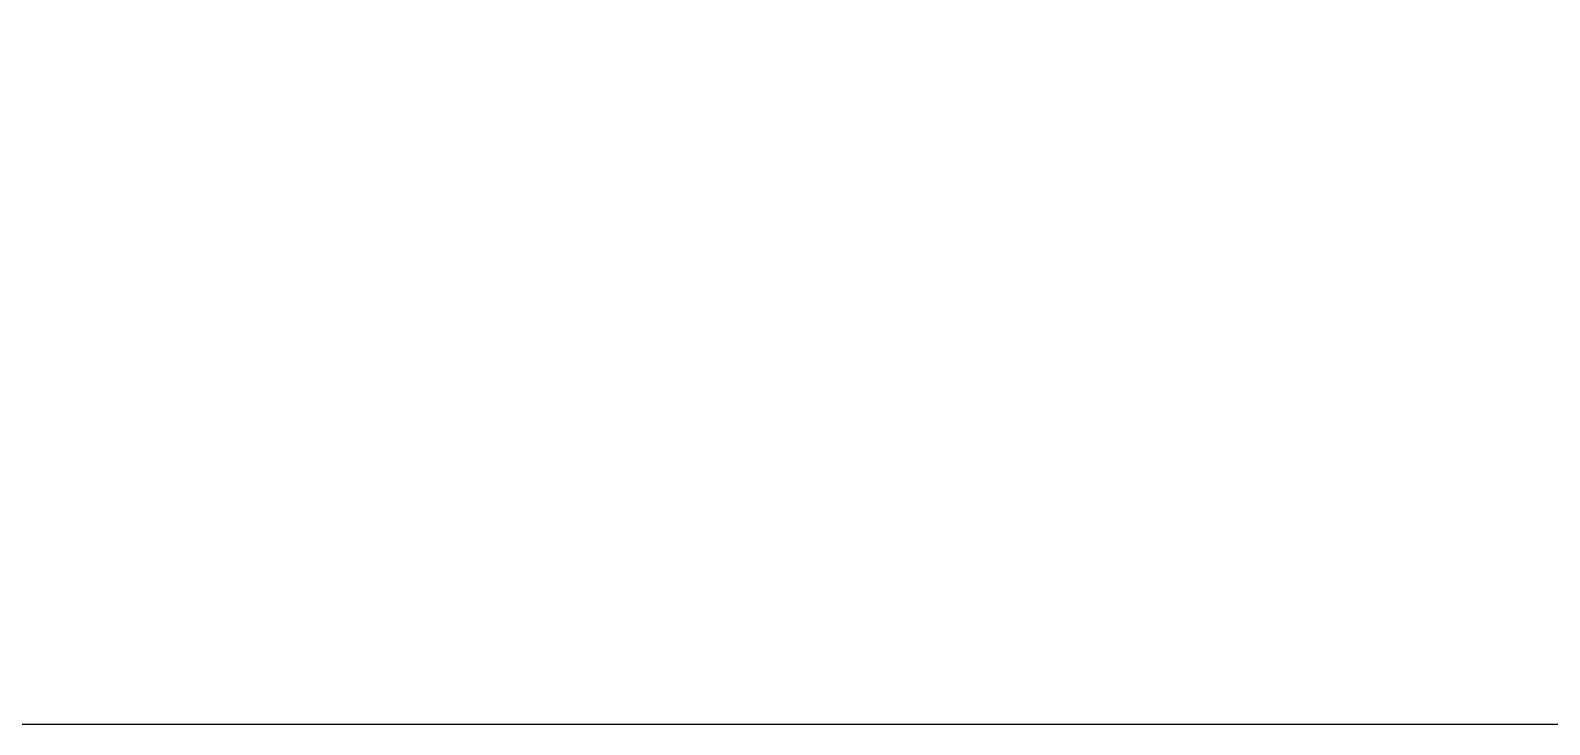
# Model space of a CAD drawing. Header units: millimetres. Extents: x -157 to 4988, y 4688 to 7765.
# Drawn here: x 2430.9 to 2528, y 5348.6 to 5393 of the extents above; entities that cross this region are included whole.
import ezdxf

# ---------------------------------------------------------------- set-up
doc = ezdxf.new("R2010")
doc.units = ezdxf.units.MM
doc.header["$LTSCALE"] = 0.2
doc.layers.add('RI-DIMENSION', color=7, linetype='Continuous')

msp = doc.modelspace()

# ---------------------------------------------------------------- linework, layer by layer
at = {"layer": 'RI-DIMENSION', "color": 7, "flags": 128}
msp.add_lwpolyline([(2333.845237239142, 5530.658333328064), (2722.241077701981, 5530.658333328064), (2722.241077701981, 5348.634123500191), (2333.845237239142, 5348.634123500191)], close=True, dxfattribs=at)

doc.saveas('drawing.dxf')
